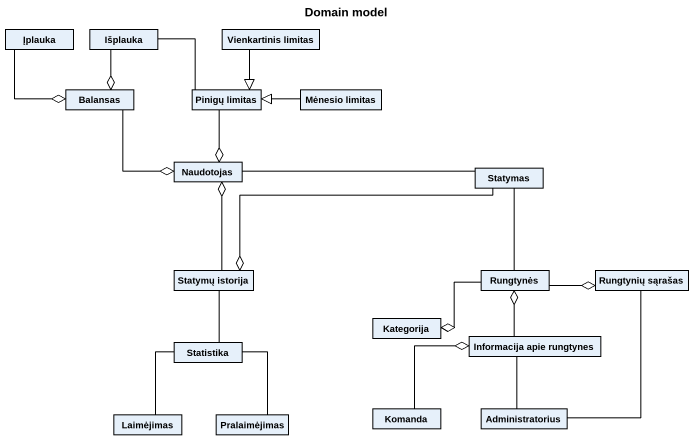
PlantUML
@startuml
title Domain model
hide circle
hide empty members
class Įplauka
class Išplauka
class "Vienkartinis limitas" as Vienkartinis_limitas
class Balansas
class "Pinigų limitas" as Pinigų_limitas
class "Mėnesio limitas" as Mėnesio_limitas
class Naudotojas
class Statymas
class "Statymų istorija" as Statymų_istorija
class Rungtynės
class "Rungtynių sąrašas" as Rungtynių_sąrašas
class Statistika
class Kategorija
class "Informacija apie rungtynes" as Informacija_apie_rungtynes
class Laimėjimas
class Pralaimėjimas
class Komanda
class Administratorius
Išplauka -right- Pinigų_limitas
Vienkartinis_limitas --|> Pinigų_limitas
Balansas o-up- Įplauka
Balansas o-up- Išplauka
Mėnesio_limitas -left-|> Pinigų_limitas
Naudotojas o-up- Balansas
Naudotojas o-up- Pinigų_limitas
Naudotojas -right- Statymas
Naudotojas o-- Statymų_istorija
Statymas -- Rungtynės
Statymų_istorija o-right- Statymas
Statymų_istorija -- Statistika
Rungtynės o-- Informacija_apie_rungtynes
Rungtynių_sąrašas o-left- Rungtynės
Statistika -- Laimėjimas
Statistika -- Pralaimėjimas
Kategorija o-right- Rungtynės
Informacija_apie_rungtynes o-left- Komanda
Administratorius -up- Rungtynių_sąrašas
Administratorius -up- Informacija_apie_rungtynes
@enduml
